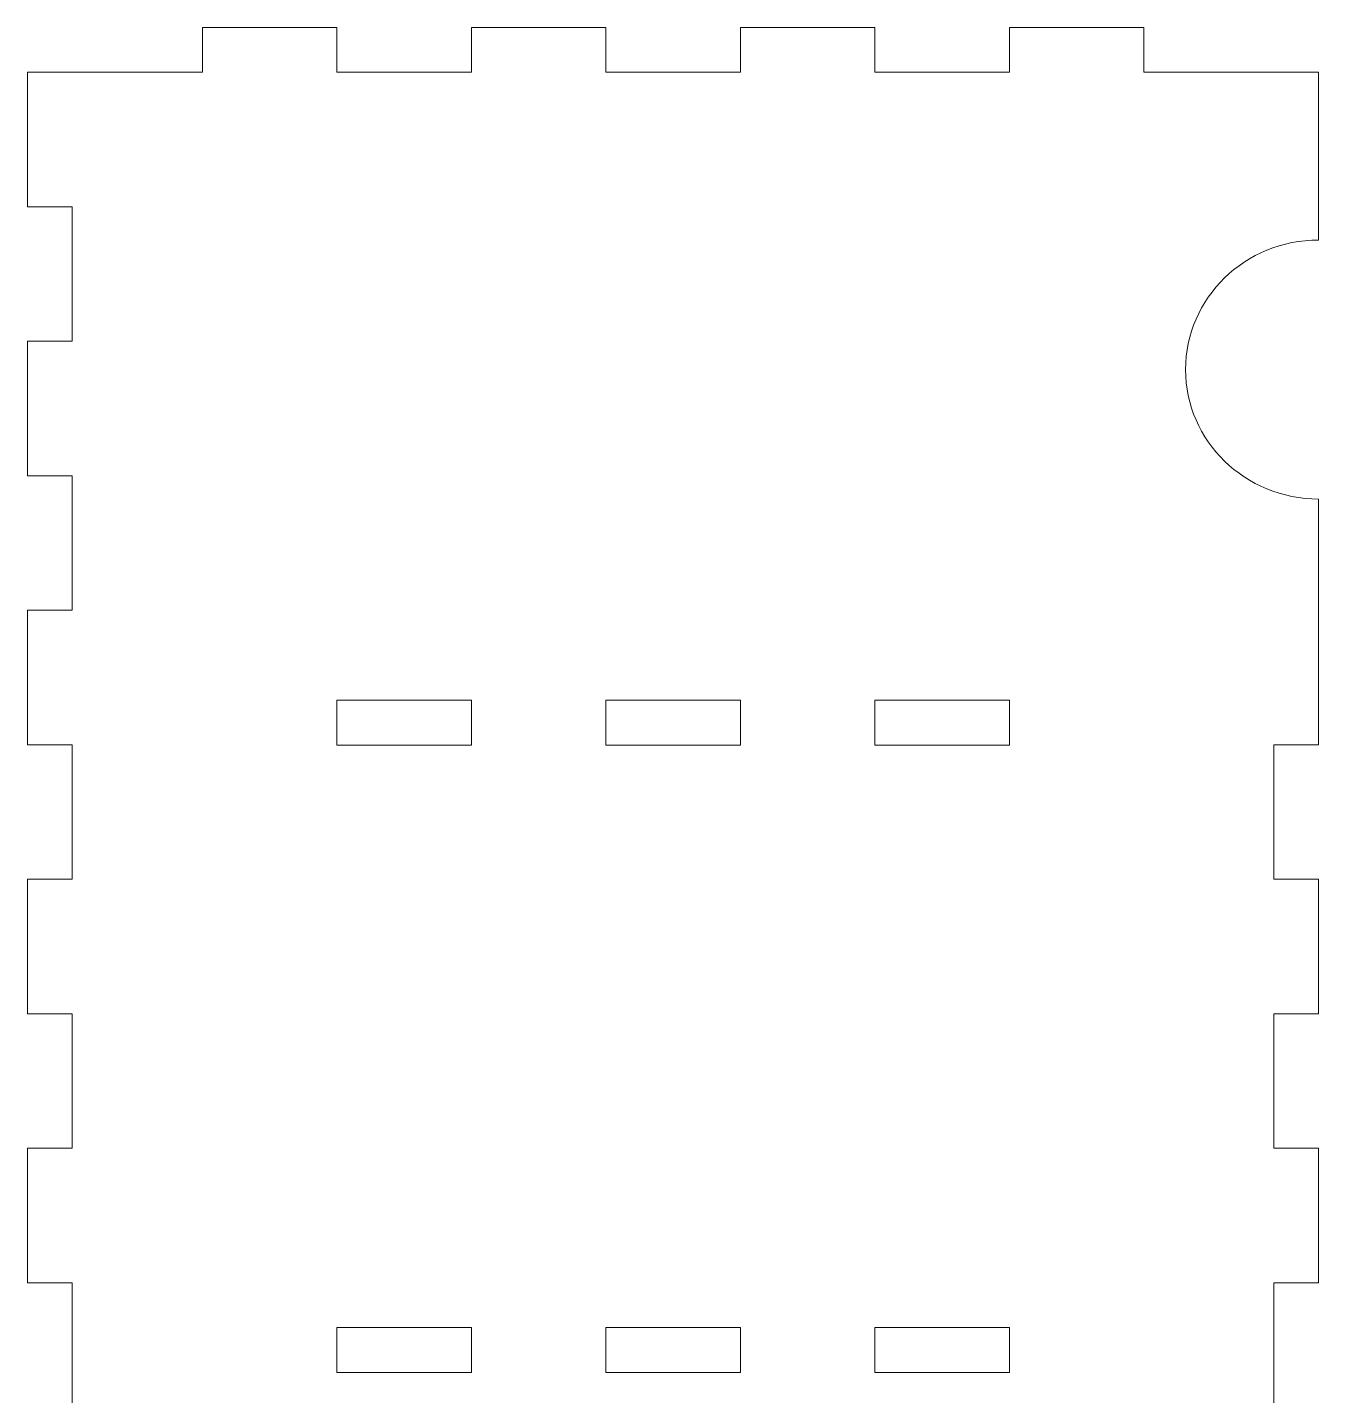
# Model space of a CAD drawing. Header units: inches. Extents: x -11.2 to 11.8, y -8.6 to 8.5.
# Drawn here: x 2.14 to 5.74, y -0.37 to 3.445 of the extents above; entities that cross this region are included whole.
import ezdxf

# ---------------------------------------------------------------- set-up
doc = ezdxf.new("R2010")
doc.units = ezdxf.units.IN
doc.header["$MEASUREMENT"] = 0
doc.layers.add('Tiny token holder', color=7, linetype='Continuous')

msp = doc.modelspace()

# ---------------------------------------------------------------- linework, layer by layer
at = {"layer": 'Tiny token holder', "color": 240, "lineweight": 9}
for points in [[(3.0032, 3.4445), (3.0032, 3.4445), (2.6282, 3.4445), (2.6282, 3.4445)], [(2.6282, 3.4445), (2.6282, 3.4445), (2.6282, 3.3195), (2.6282, 3.3195)], [(3.0032, 3.3195), (3.0032, 3.3195), (3.0032, 3.4445), (3.0032, 3.4445)], [(3.7532, 3.4445), (3.7532, 3.4445), (3.3782, 3.4445), (3.3782, 3.4445)], [(3.3782, 3.4445), (3.3782, 3.4445), (3.3782, 3.3195), (3.3782, 3.3195)], [(3.7532, 3.3195), (3.7532, 3.3195), (3.7532, 3.4445), (3.7532, 3.4445)], [(4.5032, 3.4445), (4.5032, 3.4445), (4.1282, 3.4445), (4.1282, 3.4445)], [(4.1282, 3.4445), (4.1282, 3.4445), (4.1282, 3.3195), (4.1282, 3.3195)], [(4.5032, 3.3195), (4.5032, 3.3195), (4.5032, 3.4445), (4.5032, 3.4445)], [(5.2532, 3.4445), (5.2532, 3.4445), (4.8782, 3.4445), (4.8782, 3.4445)], [(4.8782, 3.4445), (4.8782, 3.4445), (4.8782, 3.3195), (4.8782, 3.3195)], [(5.2532, 3.3195), (5.2532, 3.3195), (5.2532, 3.4445), (5.2532, 3.4445)], [(2.2652, 3.3195), (2.2652, 3.3195), (2.1402, 3.3195), (2.1402, 3.3195)], [(2.1402, 3.3195), (2.1402, 3.3195), (2.1402, 2.9445), (2.1402, 2.9445)], [(2.6282, 3.3195), (2.6282, 3.3195), (2.2652, 3.3195), (2.2652, 3.3195)], [(3.3782, 3.3195), (3.3782, 3.3195), (3.0032, 3.3195), (3.0032, 3.3195)], [(4.1282, 3.3195), (4.1282, 3.3195), (3.7532, 3.3195), (3.7532, 3.3195)], [(4.8782, 3.3195), (4.8782, 3.3195), (4.5032, 3.3195), (4.5032, 3.3195)], [(5.6152, 3.3195), (5.6152, 3.3195), (5.2532, 3.3195), (5.2532, 3.3195)], [(5.7402, 3.3195), (5.7402, 3.3195), (5.6152, 3.3195), (5.6152, 3.3195)], [(5.7402, 2.8516), (5.7402, 2.8516), (5.7402, 3.3195), (5.7402, 3.3195)], [(2.1402, 2.9445), (2.1402, 2.9445), (2.2652, 2.9445), (2.2652, 2.9445)], [(2.2652, 2.9445), (2.2652, 2.9445), (2.2652, 2.5695), (2.2652, 2.5695)], [(2.2652, 2.5695), (2.2652, 2.5695), (2.1402, 2.5695), (2.1402, 2.5695)], [(2.1402, 2.5695), (2.1402, 2.5695), (2.1402, 2.1945), (2.1402, 2.1945)], [(2.1402, 2.1945), (2.1402, 2.1945), (2.2652, 2.1945), (2.2652, 2.1945)], [(2.2652, 2.1945), (2.2652, 2.1945), (2.2652, 1.8195), (2.2652, 1.8195)], [(5.7402, 1.8195), (5.7402, 1.8195), (5.7402, 2.1294), (5.7402, 2.1294)], [(2.2652, 1.8195), (2.2652, 1.8195), (2.1402, 1.8195), (2.1402, 1.8195)], [(2.1402, 1.8195), (2.1402, 1.8195), (2.1402, 1.4445), (2.1402, 1.4445)], [(5.7402, 1.4445), (5.7402, 1.4445), (5.7402, 1.8195), (5.7402, 1.8195)], [(2.1402, 1.4445), (2.1402, 1.4445), (2.2652, 1.4445), (2.2652, 1.4445)], [(2.2652, 1.4445), (2.2652, 1.4445), (2.2652, 1.0695), (2.2652, 1.0695)], [(5.6152, 1.0695), (5.6152, 1.0695), (5.6152, 1.4445), (5.6152, 1.4445)], [(5.6152, 1.4445), (5.6152, 1.4445), (5.7402, 1.4445), (5.7402, 1.4445)], [(2.2652, 1.0695), (2.2652, 1.0695), (2.1402, 1.0695), (2.1402, 1.0695)], [(2.1402, 1.0695), (2.1402, 1.0695), (2.1402, 0.6945), (2.1402, 0.6945)], [(5.7402, 1.0695), (5.7402, 1.0695), (5.6152, 1.0695), (5.6152, 1.0695)], [(5.7402, 0.6945), (5.7402, 0.6945), (5.7402, 1.0695), (5.7402, 1.0695)], [(2.1402, 0.6945), (2.1402, 0.6945), (2.2652, 0.6945), (2.2652, 0.6945)], [(2.2652, 0.6945), (2.2652, 0.6945), (2.2652, 0.3195), (2.2652, 0.3195)], [(5.6152, 0.3195), (5.6152, 0.3195), (5.6152, 0.6945), (5.6152, 0.6945)], [(5.6152, 0.6945), (5.6152, 0.6945), (5.7402, 0.6945), (5.7402, 0.6945)], [(2.2652, 0.3195), (2.2652, 0.3195), (2.1402, 0.3195), (2.1402, 0.3195)], [(2.1402, 0.3195), (2.1402, 0.3195), (2.1402, -0.0555), (2.1402, -0.0555)], [(5.7402, 0.3195), (5.7402, 0.3195), (5.6152, 0.3195), (5.6152, 0.3195)], [(5.7402, -0.0555), (5.7402, -0.0555), (5.7402, 0.3195), (5.7402, 0.3195)], [(2.1402, -0.0555), (2.1402, -0.0555), (2.2652, -0.0555), (2.2652, -0.0555)], [(2.2652, -0.0555), (2.2652, -0.0555), (2.2652, -0.4305), (2.2652, -0.4305)], [(5.6152, -0.4305), (5.6152, -0.4305), (5.6152, -0.0555), (5.6152, -0.0555)], [(5.6152, -0.0555), (5.6152, -0.0555), (5.7402, -0.0555), (5.7402, -0.0555)]]:
    msp.add_open_spline(points, degree=3, dxfattribs=at)
for points, knots in [([(5.7402, 2.1294), (5.5353, 2.1294), (5.3692, 2.2911), (5.3692, 2.4905), (5.3692, 2.4905), (5.3692, 2.69), (5.5353, 2.8516), (5.7402, 2.8516)], [0, 0, 0, 0, 0.333333, 0.333333, 0.333333, 0.333333, 1, 1, 1, 1]), ([(3.3782, 1.5687), (3.3782, 1.5687), (3.3782, 1.4437), (3.3782, 1.4437), (3.3782, 1.4437), (3.3782, 1.4437), (3.0032, 1.4437), (3.0032, 1.4437), (3.0032, 1.4437), (3.0032, 1.4437), (3.0032, 1.5687), (3.0032, 1.5687), (3.0032, 1.5687), (3.0032, 1.5687), (3.3782, 1.5687), (3.3782, 1.5687)], [0, 0, 0, 0, 0.2, 0.2, 0.2, 0.2, 0.4, 0.4, 0.4, 0.4, 0.6, 0.6, 0.6, 0.6, 1, 1, 1, 1]), ([(4.1282, 1.5687), (4.1282, 1.5687), (3.7532, 1.5687), (3.7532, 1.5687), (3.7532, 1.5687), (3.7532, 1.5687), (3.7532, 1.4437), (3.7532, 1.4437), (3.7532, 1.4437), (3.7532, 1.4437), (4.1282, 1.4437), (4.1282, 1.4437), (4.1282, 1.4437), (4.1282, 1.4437), (4.1282, 1.5687), (4.1282, 1.5687)], [0, 0, 0, 0, 0.2, 0.2, 0.2, 0.2, 0.4, 0.4, 0.4, 0.4, 0.6, 0.6, 0.6, 0.6, 1, 1, 1, 1]), ([(4.8782, 1.4437), (4.8782, 1.4437), (4.8782, 1.5687), (4.8782, 1.5687), (4.8782, 1.5687), (4.8782, 1.5687), (4.5032, 1.5687), (4.5032, 1.5687), (4.5032, 1.5687), (4.5032, 1.5687), (4.5032, 1.4437), (4.5032, 1.4437), (4.5032, 1.4437), (4.5032, 1.4437), (4.8782, 1.4437), (4.8782, 1.4437)], [0, 0, 0, 0, 0.2, 0.2, 0.2, 0.2, 0.4, 0.4, 0.4, 0.4, 0.6, 0.6, 0.6, 0.6, 1, 1, 1, 1]), ([(3.3782, -0.1805), (3.3782, -0.1805), (3.3782, -0.3055), (3.3782, -0.3055), (3.3782, -0.3055), (3.3782, -0.3055), (3.0032, -0.3055), (3.0032, -0.3055), (3.0032, -0.3055), (3.0032, -0.3055), (3.0032, -0.1805), (3.0032, -0.1805), (3.0032, -0.1805), (3.0032, -0.1805), (3.3782, -0.1805), (3.3782, -0.1805)], [0, 0, 0, 0, 0.2, 0.2, 0.2, 0.2, 0.4, 0.4, 0.4, 0.4, 0.6, 0.6, 0.6, 0.6, 1, 1, 1, 1]), ([(4.1282, -0.1805), (4.1282, -0.1805), (3.7532, -0.1805), (3.7532, -0.1805), (3.7532, -0.1805), (3.7532, -0.1805), (3.7532, -0.3055), (3.7532, -0.3055), (3.7532, -0.3055), (3.7532, -0.3055), (4.1282, -0.3055), (4.1282, -0.3055), (4.1282, -0.3055), (4.1282, -0.3055), (4.1282, -0.1805), (4.1282, -0.1805)], [0, 0, 0, 0, 0.2, 0.2, 0.2, 0.2, 0.4, 0.4, 0.4, 0.4, 0.6, 0.6, 0.6, 0.6, 1, 1, 1, 1]), ([(4.8782, -0.3055), (4.8782, -0.3055), (4.8782, -0.1805), (4.8782, -0.1805), (4.8782, -0.1805), (4.8782, -0.1805), (4.5032, -0.1805), (4.5032, -0.1805), (4.5032, -0.1805), (4.5032, -0.1805), (4.5032, -0.3055), (4.5032, -0.3055), (4.5032, -0.3055), (4.5032, -0.3055), (4.8782, -0.3055), (4.8782, -0.3055)], [0, 0, 0, 0, 0.2, 0.2, 0.2, 0.2, 0.4, 0.4, 0.4, 0.4, 0.6, 0.6, 0.6, 0.6, 1, 1, 1, 1])]:
    msp.add_open_spline(points, degree=3, knots=knots, dxfattribs=at)

doc.saveas('drawing.dxf')
